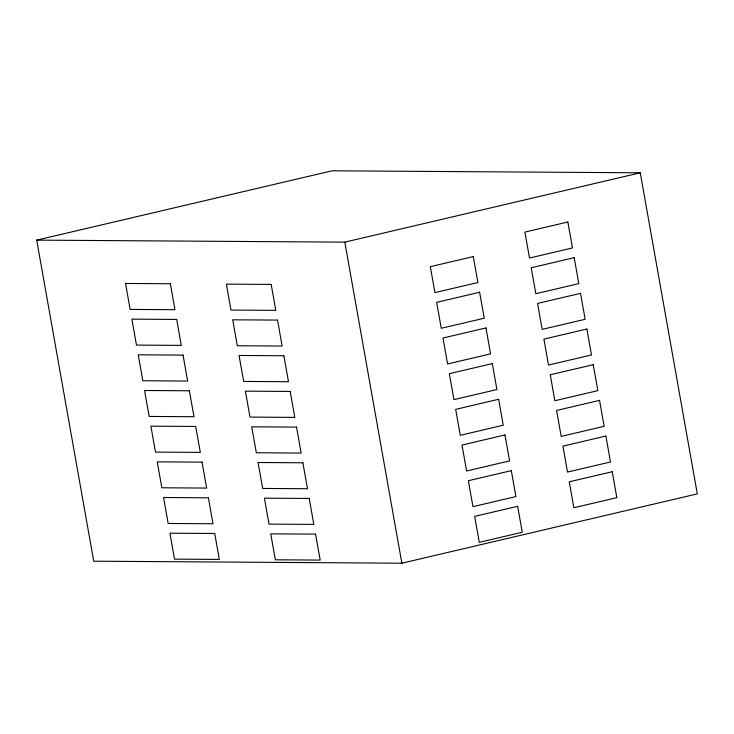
<?xml version="1.0" encoding="UTF-8"?>
<svg xmlns="http://www.w3.org/2000/svg" width="734" height="734" viewBox="0 0 734 734"><rect width="100%" height="100%" fill="white"/><g stroke="black" fill="none" stroke-linecap="round" stroke-linejoin="round"><path stroke-width="1.1" d="M36.7 240.128L332.144 170.793L640.259 172.802L697.3 493.872L401.856 563.207L93.741 561.198L36.7 240.128L344.815 242.137L640.259 172.802M344.815 242.137L401.856 563.207M567.859 221.998L524.893 232.082L529.498 258.029L572.474 247.945L567.859 221.998M473.283 256.588L430.317 266.671L434.923 292.618L477.898 282.526L473.283 256.588M574.199 257.671L531.223 267.763L535.838 293.701L578.814 283.618L574.199 257.671M479.623 292.26L436.647 302.344L441.262 328.291L484.229 318.207L479.623 292.26M580.539 293.352L537.563 303.436L542.178 329.382L585.145 319.29L580.539 293.352M485.963 327.933L442.987 338.016L447.593 363.963L490.569 353.88L485.963 327.933M586.879 329.025L543.903 339.108L548.509 365.055L591.485 354.972L586.879 329.025M492.303 363.605L449.327 373.689L453.933 399.635L496.909 389.552L492.303 363.605M593.219 364.697L550.243 374.78L554.849 400.727L597.825 390.644L593.219 364.697M498.634 399.278L455.667 409.37L460.273 435.308L503.249 425.225L498.634 399.278M599.55 400.369L556.583 410.453L561.189 436.4L604.165 426.316L599.55 400.369M504.974 434.959L461.998 445.043L466.613 470.989L509.589 460.897L504.974 434.959M605.889 436.042L562.914 446.134L567.529 472.072L610.495 461.989L605.889 436.042M511.314 470.632L468.338 480.715L472.953 506.662L515.919 496.579L511.314 470.632M612.229 471.723L569.254 481.807L573.86 507.754L616.835 497.661L612.229 471.723M517.654 506.304L474.678 516.387L479.284 542.334L522.259 532.251L517.654 506.304M170.352 283.764L125.532 283.471L130.147 309.409L174.967 309.702L170.352 283.764M271.195 284.416L226.375 284.122L230.981 310.069L275.8 310.363L271.195 284.416M176.692 319.437L131.872 319.143L136.487 345.09L181.298 345.384L176.692 319.437M277.525 320.097L232.715 319.804L237.321 345.742L282.14 346.035L277.525 320.097M183.032 355.109L138.212 354.816L142.818 380.762L187.638 381.056L183.032 355.109M283.865 355.77L239.055 355.476L243.66 381.423L288.48 381.717L283.865 355.77M189.363 390.782L144.552 390.488L149.158 416.435L193.978 416.728L189.363 390.782M290.205 391.442L245.385 391.149L250 417.096L294.811 417.389L290.205 391.442M195.703 426.454L150.892 426.17L155.498 452.107L200.318 452.401L195.703 426.454M296.545 427.115L251.725 426.821L256.331 452.768L301.151 453.062L296.545 427.115M202.043 462.136L157.223 461.842L161.838 487.789L206.649 488.073L202.043 462.136M302.885 462.787L258.065 462.503L262.671 488.44L307.491 488.734L302.885 462.787M208.383 497.808L163.563 497.514L168.169 523.461L212.988 523.755L208.383 497.808M309.216 498.469L264.405 498.175L269.011 524.122L313.831 524.406L309.216 498.469M214.723 533.48L169.903 533.187L174.508 559.134L219.328 559.427L214.723 533.48M315.556 534.141L270.736 533.847L275.351 559.794L320.171 560.088L315.556 534.141"/></g></svg>
